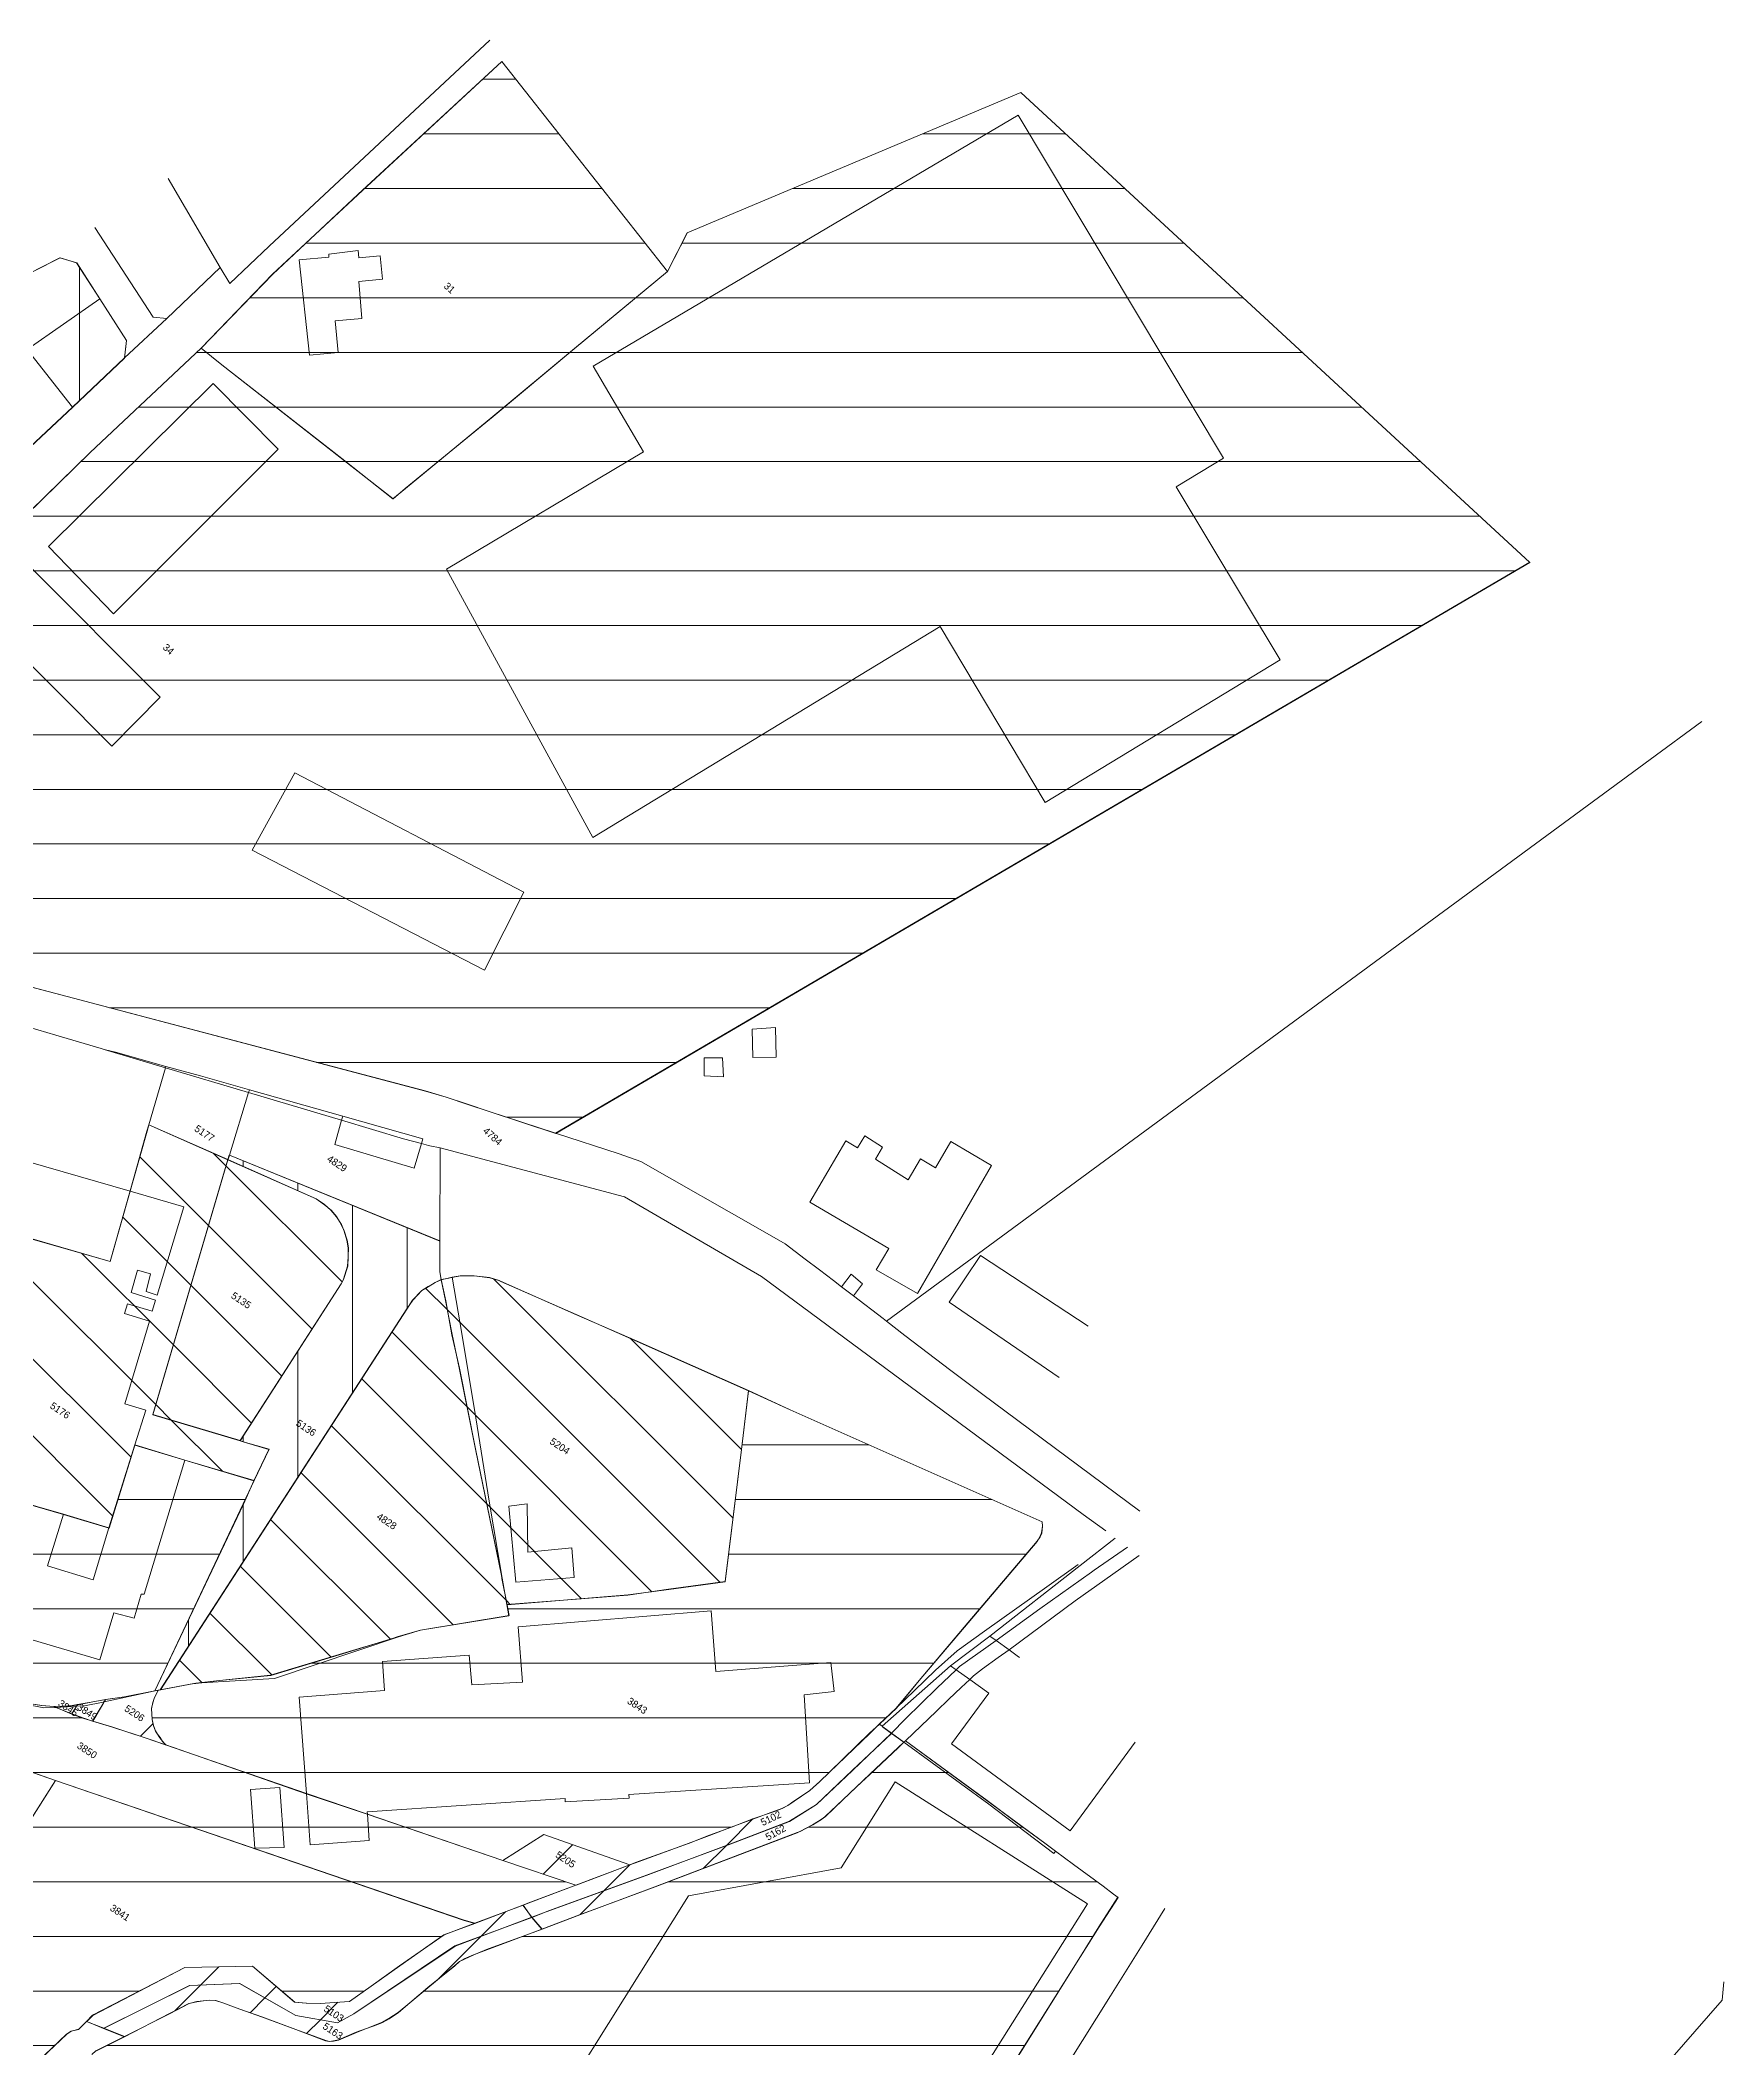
# Model space of a CAD drawing. Header units: metres. Extents: x -334141 to -333355, y -28147 to -27441.
# Drawn here: x -333648.5 to -333355, y -27813.4 to -27463.3 of the extents above; entities that cross this region are included whole.
import ezdxf

# ---------------------------------------------------------------- set-up
doc = ezdxf.new("R2010")
doc.units = ezdxf.units.M
for name, color, linetype, lineweight, true_color in [('EB-04-GRAIN-285-886', 7, 'CONTINUOUS', 18, 0xded5c8), ('EB-04-GRAIN-886-2329', 7, 'CONTINUOUS', 18, 0xc8bcac), ('EB-04-GRAIN-OVER-2329', 7, 'CONTINUOUS', 18, 0x9a856d), ('EB-04-GRAIN-UNDER-285', 7, 'CONTINUOUS', 18, 0xeee9e1), ('EB-BASE-DIVIDING', 7, 'CONTINUOUS', 18, 0xc8bcac), ('EB-BASE-ENCROACHED', 7, 'CONTINUOUS', 18, 0x725d47), ('EB-BASE-PARCEL-NUMBERS', 7, 'CONTINUOUS', 9, 0x8a8d90), ('EB-BASE-PARCELS', 7, 'CONTINUOUS', 18, 0x8a8d90), ('EB-BASE-SECTIONS', 7, 'CONTINUOUS', 9, 0xded8cf), ('EB-BASE-SHEETS', 7, 'CONTINUOUS', 9, 0xded8cf), ('EB-BASE-STRUCTURES', 7, 'CONTINUOUS', 18, 0x4e504d)]:
    doc.layers.add(name, color=color, linetype=linetype, lineweight=lineweight, true_color=true_color)
doc.styles.add('OD-INTER', font='Inter.ttf')

msp = doc.modelspace()

# ---------------------------------------------------------------- hatches: boundary and pattern name
at = {"layer": 'EB-04-GRAIN-285-886', "transparency": 33554630}
h = msp.add_hatch(dxfattribs=at)
h.set_pattern_fill('ANSI31', color=256, scale=3, angle=45)
h.paths.add_polyline_path([(-333664.86, -27523.84), (-333672.61, -27515.24), (-333645.08, -27501.23), (-333642.15, -27502.11), (-333638.11, -27508.36), (-333633.46, -27515.62), (-333633.85, -27518.72), (-333642.85, -27527.28), (-333653, -27536.8), (-333664.86, -27523.84)])
h = msp.add_hatch(dxfattribs=at)
h.set_pattern_fill('ANSI31', color=256, scale=3, angle=45)
h.paths.add_polyline_path([(-333578.83, -27678.07), (-333578.6, -27679.41), (-333579.64, -27679.93), (-333580.87, -27680.66), (-333582, -27681.29), (-333583.54, -27683.01), (-333584.62, -27684.53), (-333627.6, -27750.95), (-333627.97, -27751.05), (-333628.53, -27751.14), (-333613.12, -27718.49), (-333611.22, -27714.45), (-333608.62, -27708.99), (-333613.12, -27707.72), (-333613.66, -27707.48), (-333596.03, -27680.13), (-333595.64, -27679.37), (-333594.91, -27677.06), (-333594.85, -27675.4), (-333594.79, -27673.85), (-333595.02, -27672.51), (-333595.52, -27670.93), (-333596.04, -27669.81), (-333596.82, -27668.45), (-333597.8, -27667.3), (-333598.97, -27666.37), (-333600.42, -27665.32), (-333615.82, -27658.45), (-333615.62, -27657.9), (-333615.52, -27657.68), (-333578.83, -27672.63), (-333578.83, -27678.07)])
at = {"layer": 'EB-04-GRAIN-886-2329', "transparency": 33554630}
h = msp.add_hatch(dxfattribs=at)
h.set_pattern_fill('ANSI31', color=256, scale=3, angle=90)
h.paths.add_polyline_path([(-333611.22, -27714.45), (-333623.32, -27710.92), (-333632.02, -27708.28), (-333636.51, -27722.77), (-333644.48, -27720.38), (-333662.72, -27715.08), (-333654.03, -27686.52), (-333651.39, -27677.29), (-333649.92, -27672.34), (-333636.35, -27676.26), (-333632.86, -27663.95), (-333632.33, -27662.09), (-333629.9, -27653.51), (-333629.59, -27652.41), (-333615.82, -27658.45), (-333628.87, -27702.95), (-333613.66, -27707.48), (-333613.12, -27707.72), (-333608.62, -27708.99), (-333611.22, -27714.45)])
h = msp.add_hatch(dxfattribs=at)
h.set_pattern_fill('ANSI31', color=256, scale=3, angle=90)
h.paths.add_polyline_path([(-333628.87, -27702.95), (-333615.82, -27658.45), (-333600.42, -27665.32), (-333598.97, -27666.37), (-333597.8, -27667.3), (-333596.82, -27668.45), (-333596.04, -27669.81), (-333595.52, -27670.93), (-333595.02, -27672.51), (-333594.79, -27673.85), (-333594.85, -27675.4), (-333594.91, -27677.06), (-333595.64, -27679.37), (-333596.03, -27680.13), (-333613.66, -27707.48), (-333628.87, -27702.95)])
h = msp.add_hatch(dxfattribs=at)
h.set_pattern_fill('ANSI31', color=256, scale=3, angle=90)
h.paths.add_polyline_path([(-333582.24, -27740.56), (-333586.08, -27741.65), (-333587.29, -27742.05), (-333595.81, -27744.63), (-333608.35, -27748.41), (-333617.27, -27749.32), (-333621.36, -27749.84), (-333621.73, -27749.83), (-333627.6, -27750.95), (-333584.62, -27684.53), (-333583.54, -27683.01), (-333582, -27681.29), (-333580.87, -27680.66), (-333579.64, -27679.93), (-333578.6, -27679.41), (-333577.81, -27683.1), (-333576.72, -27689.03), (-333575.44, -27694.84), (-333572.61, -27708.93), (-333568.11, -27730.96), (-333568.04, -27731.52), (-333567.09, -27736.1), (-333566.78, -27738), (-333582.24, -27740.56)])
h = msp.add_hatch(dxfattribs=at)
h.set_pattern_fill('ANSI31', color=256, scale=3, angle=90)
h.paths.add_polyline_path([(-333544.45, -27690.16), (-333525.03, -27698.73), (-333526.23, -27709.01), (-333529.08, -27732.11), (-333538.94, -27733.43), (-333546.01, -27734.4), (-333556.6, -27735.25), (-333567.09, -27736.1), (-333568.04, -27731.52), (-333568.11, -27730.96), (-333572.61, -27708.93), (-333575.44, -27694.84), (-333576.72, -27689.03), (-333577.81, -27683.1), (-333578.6, -27679.41), (-333577.58, -27679.23), (-333576.74, -27679.03), (-333575.25, -27678.75), (-333572.84, -27678.73), (-333570.17, -27679.04), (-333568.52, -27679.55), (-333568.24, -27679.67), (-333555.03, -27685.57), (-333544.45, -27690.16)])
at = {"layer": 'EB-04-GRAIN-OVER-2329', "transparency": 33554630}
h = msp.add_hatch(dxfattribs=at)
h.set_pattern_fill('ANSI31', color=256, scale=3, angle=135)
h.paths.add_polyline_path([(-333539.17, -27503.63), (-333555.38, -27517.05), (-333569.59, -27528.87), (-333584.84, -27541.43), (-333587.04, -27543.24), (-333595.41, -27536.62), (-333616.86, -27519.87), (-333620.46, -27516.97), (-333607.97, -27504.09), (-333593.13, -27490.18), (-333568.05, -27466.98), (-333539.17, -27503.63)])
h = msp.add_hatch(dxfattribs=at)
h.set_pattern_fill('ANSI31', color=256, scale=3, angle=135)
h.paths.add_polyline_path([(-333388.76, -27554.34), (-333558.63, -27653.92), (-333570.25, -27650.07), (-333574.01, -27648.82), (-333577.76, -27647.58), (-333581.33, -27646.57), (-333664.34, -27624.66), (-333673.48, -27621.23), (-333674.48, -27620.86), (-333677.13, -27619.88), (-333687.37, -27616.18), (-333698.55, -27610.13), (-333710.18, -27604.06), (-333690.81, -27584.98), (-333690.71, -27584.98), (-333677.77, -27572.23), (-333676.43, -27570.95), (-333639.8, -27535.16), (-333620.46, -27516.97), (-333616.86, -27519.87), (-333595.41, -27536.62), (-333587.04, -27543.24), (-333584.84, -27541.43), (-333569.59, -27528.87), (-333555.38, -27517.05), (-333539.17, -27503.63), (-333535.69, -27496.87), (-333477.52, -27472.39), (-333388.76, -27554.34)])
h = msp.add_hatch(dxfattribs=at)
h.set_pattern_fill('ANSI31', color=256, scale=3, angle=135)
h.paths.add_polyline_path([(-333733.06, -27730.24), (-333737.73, -27728.97), (-333737.41, -27727.76), (-333735.47, -27722.5), (-333732.49, -27714.28), (-333730.45, -27708.8), (-333727.59, -27701.13), (-333726.04, -27696.63), (-333720.73, -27698.26), (-333717.43, -27699.27), (-333711.56, -27700.92), (-333706.25, -27702.44), (-333701.76, -27703.82), (-333688.84, -27707.6), (-333683.71, -27709.12), (-333679.68, -27710.26), (-333667.12, -27713.92), (-333662.72, -27715.08), (-333644.48, -27720.38), (-333636.51, -27722.77), (-333632.02, -27708.28), (-333623.32, -27710.92), (-333611.22, -27714.45), (-333613.12, -27718.49), (-333628.53, -27751.14), (-333633.85, -27752.17), (-333637.1, -27752.61), (-333639.62, -27753.08), (-333641.95, -27753.55), (-333642.97, -27753.74), (-333643.71, -27753.71), (-333644.64, -27753.79), (-333646.13, -27753.85), (-333648.25, -27753.66), (-333658.47, -27752.08), (-333693.37, -27741.41), (-333708.03, -27737.34), (-333715.55, -27735.19), (-333723.07, -27733.04), (-333733.06, -27730.24)])
h = msp.add_hatch(dxfattribs=at)
h.set_pattern_fill('ANSI31', color=256, scale=3, angle=135)
h.paths.add_polyline_path([(-333517.75, -27702.1), (-333473.81, -27721.63), (-333473.75, -27722.41), (-333473.88, -27723.62), (-333474.18, -27724.28), (-333474.67, -27725.04), (-333486.75, -27739.27), (-333495.25, -27749.29), (-333499.22, -27754.15), (-333502.18, -27756.93), (-333503.91, -27758.53), (-333510.9, -27765.28), (-333512.63, -27767), (-333514.35, -27768.49), (-333517.1, -27770.39), (-333518.15, -27771.13), (-333519.18, -27771.65), (-333520.5, -27772.16), (-333524.25, -27773.47), (-333528, -27774.89), (-333531.84, -27776.31), (-333535.5, -27777.73), (-333544.7, -27781.07), (-333545.73, -27781.48), (-333560.72, -27776.18), (-333567.83, -27780.7), (-333591.52, -27772.65), (-333602.13, -27769.06), (-333626.64, -27760.53), (-333627.18, -27759.96), (-333627.62, -27759.28), (-333628.06, -27758.7), (-333628.41, -27758.14), (-333628.75, -27757.24), (-333628.91, -27756.68), (-333628.99, -27756.12), (-333629.04, -27755.12), (-333629.11, -27754.23), (-333628.89, -27753.24), (-333628.67, -27752.47), (-333628.28, -27751.7), (-333627.97, -27751.05), (-333627.6, -27750.95), (-333621.73, -27749.83), (-333621.36, -27749.84), (-333617.27, -27749.32), (-333608.35, -27748.41), (-333595.81, -27744.63), (-333587.29, -27742.05), (-333586.08, -27741.65), (-333582.24, -27740.56), (-333566.78, -27738), (-333567.09, -27736.1), (-333556.6, -27735.25), (-333546.01, -27734.4), (-333538.94, -27733.43), (-333529.08, -27732.11), (-333526.23, -27709.01), (-333525.03, -27698.73), (-333517.75, -27702.1)])
h = msp.add_hatch(dxfattribs=at)
h.set_pattern_fill('ANSI31', color=256, scale=3, angle=135)
h.paths.add_polyline_path([(-333567.83, -27780.7), (-333555.11, -27785.03), (-333562.99, -27787.98), (-333564.31, -27788.48), (-333572.75, -27791.63), (-333574.58, -27791.12), (-333645.84, -27766.74), (-333649.87, -27765.37), (-333654.16, -27763.89), (-333683.8, -27753.74), (-333707.49, -27745.58), (-333720.48, -27741.12), (-333721.22, -27740.99), (-333722.69, -27740.71), (-333724.54, -27740.76), (-333725.56, -27740.83), (-333727.34, -27741.32), (-333728, -27741.63), (-333729.22, -27742.26), (-333730.07, -27742.78), (-333731.13, -27743.74), (-333731.71, -27744.39), (-333732.58, -27745.58), (-333733.37, -27747), (-333734.39, -27749.62), (-333740.69, -27765.39), (-333744.65, -27775.46), (-333744.89, -27777.01), (-333745.03, -27778.44), (-333744.98, -27779.56), (-333744.58, -27781.35), (-333743.99, -27782.81), (-333743.11, -27784.17), (-333742.4, -27784.98), (-333741.59, -27785.78), (-333740.42, -27786.6), (-333739.24, -27787.31), (-333754.88, -27781.87), (-333744.49, -27749.93), (-333741.17, -27737.17), (-333740.32, -27734.1), (-333738.92, -27728.59), (-333737.73, -27728.97), (-333733.06, -27730.24), (-333723.07, -27733.04), (-333715.55, -27735.19), (-333708.03, -27737.34), (-333693.37, -27741.41), (-333658.47, -27752.08), (-333648.25, -27753.66), (-333646.13, -27753.85), (-333645.85, -27753.97), (-333643.03, -27755.18), (-333640.92, -27755.92), (-333639.37, -27756.42), (-333635.88, -27757.43), (-333630.21, -27759.29), (-333626.64, -27760.53), (-333602.13, -27769.06), (-333591.52, -27772.65), (-333567.83, -27780.7)])
h = msp.add_hatch(dxfattribs=at)
h.set_pattern_fill('ANSI31', color=256, scale=3, angle=135)
h.paths.add_polyline_path([(-333461.38, -27786.56), (-333460.57, -27787.15), (-333463.9, -27792.25), (-333467.14, -27797.46), (-333480.09, -27818.1), (-333483.22, -27823.09), (-333489.7, -27833.52), (-333489.9, -27833.96), (-333493.14, -27839.06), (-333501.19, -27851.99), (-333510.02, -27866.33), (-333510.22, -27866.77), (-333514.54, -27873.61), (-333518.66, -27880.35), (-333544.73, -27865.99), (-333549.55, -27863.49), (-333552.27, -27862.06), (-333565.72, -27854.82), (-333575.62, -27849.36), (-333602.6, -27834.65), (-333627.67, -27821.11), (-333639.56, -27814.47), (-333638.8, -27813.94), (-333633.81, -27811.45), (-333625.98, -27807.4), (-333622.59, -27805.63), (-333621.19, -27805.35), (-333620.07, -27805.17), (-333618.96, -27805.09), (-333617.94, -27805.13), (-333616.66, -27805.51), (-333613.73, -27806.61), (-333609.89, -27807.97), (-333603.95, -27810.18), (-333598.75, -27812.14), (-333598.1, -27812.27), (-333597.36, -27812.18), (-333596.52, -27811.99), (-333593.42, -27810.66), (-333589.85, -27809.34), (-333588.82, -27808.93), (-333587.69, -27808.31), (-333586.08, -27807.25), (-333584.07, -27805.55), (-333580.92, -27802.88), (-333576.25, -27799.05), (-333575.39, -27798.31), (-333574.54, -27797.89), (-333572.94, -27797.17), (-333570.69, -27796.25), (-333563.19, -27793.52), (-333561.03, -27792.71), (-333554.46, -27790.16), (-333550.05, -27788.54), (-333541.33, -27785.3), (-333516.55, -27775.85), (-333515.99, -27775.65), (-333513.82, -27774.5), (-333512.31, -27773.56), (-333511.64, -27773.02), (-333508.57, -27770.14), (-333506.18, -27767.89), (-333503.79, -27765.64), (-333498.9, -27761.04), (-333497.94, -27760.08), (-333497.66, -27759.86), (-333483.4, -27770.25), (-333478.44, -27773.97), (-333473.38, -27777.7), (-333471.49, -27779.1), (-333468.33, -27781.43), (-333463.19, -27785.17), (-333461.38, -27786.56)])
h = msp.add_hatch(dxfattribs=at)
h.set_pattern_fill('ANSI31', color=256, scale=3, angle=135)
h.paths.add_polyline_path([(-333574.58, -27791.12), (-333572.75, -27791.63), (-333578.1, -27793.66), (-333585.88, -27799.05), (-333590.82, -27802.65), (-333594.62, -27805.29), (-333599.72, -27805.66), (-333602.13, -27805.58), (-333604.16, -27805.4), (-333611.53, -27799.14), (-333623.29, -27799.39), (-333639.42, -27807.7), (-333640.47, -27808.78), (-333641.82, -27810.17), (-333643.12, -27810.46), (-333643.88, -27810.99), (-333650.3, -27817.09), (-333650.97, -27817.73), (-333655.64, -27816.23), (-333662.87, -27813.76), (-333669.64, -27811.41), (-333673.39, -27810.17), (-333645.84, -27766.74), (-333574.58, -27791.12)])
at = {"layer": 'EB-04-GRAIN-UNDER-285', "transparency": 33554630}
h = msp.add_hatch(dxfattribs=at)
h.set_pattern_fill('ANSI31', color=256, scale=3)
h.paths.add_polyline_path([(-333635.88, -27757.43), (-333639.37, -27756.42), (-333637.4, -27753.16), (-333637.4, -27753.05), (-333637.1, -27752.61), (-333633.85, -27752.17), (-333628.53, -27751.14), (-333627.97, -27751.05), (-333628.28, -27751.7), (-333628.67, -27752.47), (-333628.89, -27753.24), (-333629.11, -27754.23), (-333629.04, -27755.12), (-333628.99, -27756.12), (-333628.91, -27756.68), (-333628.75, -27757.24), (-333628.41, -27758.14), (-333628.06, -27758.7), (-333627.62, -27759.28), (-333627.18, -27759.96), (-333626.64, -27760.53), (-333630.21, -27759.29), (-333635.88, -27757.43)])
h = msp.add_hatch(dxfattribs=at)
h.set_pattern_fill('ANSI31', color=256, scale=3)
h.paths.add_polyline_path([(-333555.11, -27785.03), (-333555.11, -27785.03), (-333545.73, -27781.48), (-333544.7, -27781.07), (-333535.5, -27777.73), (-333531.84, -27776.31), (-333528, -27774.89), (-333524.25, -27773.47), (-333520.5, -27772.16), (-333519.18, -27771.65), (-333518.15, -27771.13), (-333517.1, -27770.39), (-333514.35, -27768.49), (-333512.63, -27767), (-333510.9, -27765.28), (-333503.91, -27758.53), (-333502.18, -27756.93), (-333501.73, -27757.28), (-333501.64, -27757.39), (-333500.11, -27758.56), (-333506.91, -27764.98), (-333513.14, -27770.97), (-333517.87, -27773.91), (-333528.48, -27777.98), (-333542.83, -27783.25), (-333559.71, -27789.42), (-333562.81, -27790.65), (-333564.31, -27788.48), (-333562.99, -27787.98), (-333555.11, -27785.03)])
h = msp.add_hatch(dxfattribs=at)
h.set_pattern_fill('ANSI31', color=256, scale=3)
h.paths.add_polyline_path([(-333554.46, -27790.16), (-333561.03, -27792.71), (-333562.81, -27790.65), (-333559.71, -27789.42), (-333542.83, -27783.25), (-333528.48, -27777.98), (-333517.87, -27773.91), (-333513.14, -27770.97), (-333506.91, -27764.98), (-333500.11, -27758.56), (-333497.94, -27760.08), (-333498.9, -27761.04), (-333503.79, -27765.64), (-333506.18, -27767.89), (-333508.57, -27770.14), (-333511.64, -27773.02), (-333512.31, -27773.56), (-333513.82, -27774.5), (-333515.99, -27775.65), (-333516.55, -27775.85), (-333541.33, -27785.3), (-333550.05, -27788.54), (-333554.46, -27790.16)])
h = msp.add_hatch(dxfattribs=at)
h.set_pattern_fill('ANSI31', color=256, scale=3)
h.paths.add_polyline_path([(-333677.5, -27808.69), (-333649.87, -27765.37), (-333645.84, -27766.74), (-333673.39, -27810.17), (-333677.5, -27808.69)])
h = msp.add_hatch(dxfattribs=at)
h.set_pattern_fill('ANSI31', color=256, scale=3)
h.paths.add_polyline_path([(-333555.11, -27785.03), (-333555.11, -27785.03), (-333567.83, -27780.7), (-333560.72, -27776.18), (-333545.73, -27781.48), (-333555.11, -27785.03)])
h = msp.add_hatch(dxfattribs=at)
h.set_pattern_fill('ANSI31', color=256, scale=3)
h.paths.add_polyline_path([(-333572.75, -27791.63), (-333564.31, -27788.48), (-333562.81, -27790.65), (-333576.22, -27795.61), (-333593.86, -27807.42), (-333596.69, -27808.99), (-333603.96, -27807.73), (-333613.76, -27802.17), (-333622.48, -27802.53), (-333637.46, -27809.99), (-333639.83, -27809.02), (-333640.47, -27808.78), (-333639.42, -27807.7), (-333623.29, -27799.39), (-333611.53, -27799.14), (-333604.16, -27805.4), (-333602.13, -27805.58), (-333599.72, -27805.66), (-333594.62, -27805.29), (-333590.82, -27802.65), (-333585.88, -27799.05), (-333578.1, -27793.66), (-333572.75, -27791.63)])
h = msp.add_hatch(dxfattribs=at)
h.set_pattern_fill('ANSI31', color=256, scale=3)
h.paths.add_polyline_path([(-333625.98, -27807.4), (-333633.81, -27811.45), (-333637.46, -27809.99), (-333622.48, -27802.53), (-333613.76, -27802.17), (-333603.96, -27807.73), (-333596.69, -27808.99), (-333593.86, -27807.42), (-333576.22, -27795.61), (-333562.81, -27790.65), (-333561.03, -27792.71), (-333563.19, -27793.52), (-333570.69, -27796.25), (-333572.94, -27797.17), (-333574.54, -27797.89), (-333575.39, -27798.31), (-333576.25, -27799.05), (-333580.92, -27802.88), (-333584.07, -27805.55), (-333586.08, -27807.25), (-333587.69, -27808.31), (-333588.82, -27808.93), (-333589.85, -27809.34), (-333593.42, -27810.66), (-333596.52, -27811.99), (-333597.36, -27812.18), (-333598.1, -27812.27), (-333598.75, -27812.14), (-333603.95, -27810.18), (-333609.89, -27807.97), (-333613.73, -27806.61), (-333616.66, -27805.51), (-333617.94, -27805.13), (-333618.96, -27805.09), (-333620.07, -27805.17), (-333621.19, -27805.35), (-333622.59, -27805.63), (-333625.98, -27807.4)])

# ---------------------------------------------------------------- linework, layer by layer
at = {"layer": 'EB-04-GRAIN-285-886'}
for points in [[(-333664.86, -27523.84), (-333672.61, -27515.24), (-333645.08, -27501.23), (-333642.15, -27502.11), (-333638.11, -27508.36), (-333633.46, -27515.62), (-333633.85, -27518.72), (-333642.85, -27527.28), (-333653, -27536.8), (-333664.86, -27523.84)], [(-333578.83, -27678.07), (-333578.6, -27679.41), (-333579.64, -27679.93), (-333580.87, -27680.66), (-333582, -27681.29), (-333583.54, -27683.01), (-333584.62, -27684.53), (-333627.6, -27750.95), (-333627.97, -27751.05), (-333628.53, -27751.14), (-333613.12, -27718.49), (-333611.22, -27714.45), (-333608.62, -27708.99), (-333613.12, -27707.72), (-333613.66, -27707.48), (-333596.03, -27680.13), (-333595.64, -27679.37), (-333594.91, -27677.06), (-333594.85, -27675.4), (-333594.79, -27673.85), (-333595.02, -27672.51), (-333595.52, -27670.93), (-333596.04, -27669.81), (-333596.82, -27668.45), (-333597.8, -27667.3), (-333598.97, -27666.37), (-333600.42, -27665.32), (-333615.82, -27658.45), (-333615.62, -27657.9), (-333615.52, -27657.68), (-333578.83, -27672.63), (-333578.83, -27678.07)]]:
    msp.add_lwpolyline(points, close=True, dxfattribs=at)
at = {"layer": 'EB-04-GRAIN-886-2329'}
for points in [[(-333611.22, -27714.45), (-333623.32, -27710.92), (-333632.02, -27708.28), (-333636.51, -27722.77), (-333644.48, -27720.38), (-333662.72, -27715.08), (-333654.03, -27686.52), (-333651.39, -27677.29), (-333649.92, -27672.34), (-333636.35, -27676.26), (-333632.86, -27663.95), (-333632.33, -27662.09), (-333629.9, -27653.51), (-333629.59, -27652.41), (-333615.82, -27658.45), (-333628.87, -27702.95), (-333613.66, -27707.48), (-333613.12, -27707.72), (-333608.62, -27708.99), (-333611.22, -27714.45)], [(-333628.87, -27702.95), (-333615.82, -27658.45), (-333600.42, -27665.32), (-333598.97, -27666.37), (-333597.8, -27667.3), (-333596.82, -27668.45), (-333596.04, -27669.81), (-333595.52, -27670.93), (-333595.02, -27672.51), (-333594.79, -27673.85), (-333594.85, -27675.4), (-333594.91, -27677.06), (-333595.64, -27679.37), (-333596.03, -27680.13), (-333613.66, -27707.48), (-333628.87, -27702.95)], [(-333582.24, -27740.56), (-333586.08, -27741.65), (-333587.29, -27742.05), (-333595.81, -27744.63), (-333608.35, -27748.41), (-333617.27, -27749.32), (-333621.36, -27749.84), (-333621.73, -27749.83), (-333627.6, -27750.95), (-333584.62, -27684.53), (-333583.54, -27683.01), (-333582, -27681.29), (-333580.87, -27680.66), (-333579.64, -27679.93), (-333578.6, -27679.41), (-333577.81, -27683.1), (-333576.72, -27689.03), (-333575.44, -27694.84), (-333572.61, -27708.93), (-333568.11, -27730.96), (-333568.04, -27731.52), (-333567.09, -27736.1), (-333566.78, -27738), (-333582.24, -27740.56)], [(-333544.45, -27690.16), (-333525.03, -27698.73), (-333526.23, -27709.01), (-333529.08, -27732.11), (-333538.94, -27733.43), (-333546.01, -27734.4), (-333556.6, -27735.25), (-333567.09, -27736.1), (-333568.04, -27731.52), (-333568.11, -27730.96), (-333572.61, -27708.93), (-333575.44, -27694.84), (-333576.72, -27689.03), (-333577.81, -27683.1), (-333578.6, -27679.41), (-333577.58, -27679.23), (-333576.74, -27679.03), (-333575.25, -27678.75), (-333572.84, -27678.73), (-333570.17, -27679.04), (-333568.52, -27679.55), (-333568.24, -27679.67), (-333555.03, -27685.57), (-333544.45, -27690.16)]]:
    msp.add_lwpolyline(points, close=True, dxfattribs=at)
at = {"layer": 'EB-04-GRAIN-OVER-2329'}
for points in [[(-333539.17, -27503.63), (-333555.38, -27517.05), (-333569.59, -27528.87), (-333584.84, -27541.43), (-333587.04, -27543.24), (-333595.41, -27536.62), (-333616.86, -27519.87), (-333620.46, -27516.97), (-333607.97, -27504.09), (-333593.13, -27490.18), (-333568.05, -27466.98), (-333539.17, -27503.63)], [(-333517.75, -27702.1), (-333473.81, -27721.63), (-333473.75, -27722.41), (-333473.88, -27723.62), (-333474.18, -27724.28), (-333474.67, -27725.04), (-333486.75, -27739.27), (-333495.25, -27749.29), (-333499.22, -27754.15), (-333502.18, -27756.93), (-333503.91, -27758.53), (-333510.9, -27765.28), (-333512.63, -27767), (-333514.35, -27768.49), (-333517.1, -27770.39), (-333518.15, -27771.13), (-333519.18, -27771.65), (-333520.5, -27772.16), (-333524.25, -27773.47), (-333528, -27774.89), (-333531.84, -27776.31), (-333535.5, -27777.73), (-333544.7, -27781.07), (-333545.73, -27781.48), (-333560.72, -27776.18), (-333567.83, -27780.7), (-333591.52, -27772.65), (-333602.13, -27769.06), (-333626.64, -27760.53), (-333627.18, -27759.96), (-333627.62, -27759.28), (-333628.06, -27758.7), (-333628.41, -27758.14), (-333628.75, -27757.24), (-333628.91, -27756.68), (-333628.99, -27756.12), (-333629.04, -27755.12), (-333629.11, -27754.23), (-333628.89, -27753.24), (-333628.67, -27752.47), (-333628.28, -27751.7), (-333627.97, -27751.05), (-333627.6, -27750.95), (-333621.73, -27749.83), (-333621.36, -27749.84), (-333617.27, -27749.32), (-333608.35, -27748.41), (-333595.81, -27744.63), (-333587.29, -27742.05), (-333586.08, -27741.65), (-333582.24, -27740.56), (-333566.78, -27738), (-333567.09, -27736.1), (-333556.6, -27735.25), (-333546.01, -27734.4), (-333538.94, -27733.43), (-333529.08, -27732.11), (-333526.23, -27709.01), (-333525.03, -27698.73), (-333517.75, -27702.1)], [(-333574.58, -27791.12), (-333572.75, -27791.63), (-333578.1, -27793.66), (-333585.88, -27799.05), (-333590.82, -27802.65), (-333594.62, -27805.29), (-333599.72, -27805.66), (-333602.13, -27805.58), (-333604.16, -27805.4), (-333611.53, -27799.14), (-333623.29, -27799.39), (-333639.42, -27807.7), (-333640.47, -27808.78), (-333641.82, -27810.17), (-333643.12, -27810.46), (-333643.88, -27810.99), (-333650.3, -27817.09), (-333650.97, -27817.73), (-333655.64, -27816.23), (-333662.87, -27813.76), (-333669.64, -27811.41), (-333673.39, -27810.17), (-333645.84, -27766.74), (-333574.58, -27791.12)]]:
    msp.add_lwpolyline(points, close=True, dxfattribs=at)
for points in [[(-333676.43, -27570.95), (-333639.8, -27535.16), (-333620.46, -27516.97), (-333616.86, -27519.87), (-333595.41, -27536.62), (-333587.04, -27543.24), (-333584.84, -27541.43), (-333569.59, -27528.87), (-333555.38, -27517.05), (-333539.17, -27503.63), (-333535.69, -27496.87), (-333477.52, -27472.39), (-333388.76, -27554.34), (-333388.76, -27554.34), (-333558.63, -27653.92), (-333570.25, -27650.07), (-333574.01, -27648.82), (-333577.76, -27647.58), (-333581.33, -27646.57), (-333664.34, -27624.66)], [(-333662.72, -27715.08), (-333644.48, -27720.38), (-333636.51, -27722.77), (-333632.02, -27708.28), (-333623.32, -27710.92), (-333611.22, -27714.45), (-333613.12, -27718.49), (-333628.53, -27751.14), (-333633.85, -27752.17), (-333637.1, -27752.61), (-333639.62, -27753.08), (-333641.95, -27753.55), (-333642.97, -27753.74), (-333643.71, -27753.71), (-333644.64, -27753.79), (-333646.13, -27753.85), (-333648.25, -27753.66), (-333658.47, -27752.08)], [(-333658.47, -27752.08), (-333648.25, -27753.66), (-333646.13, -27753.85), (-333645.85, -27753.97), (-333643.03, -27755.18), (-333640.92, -27755.92), (-333639.37, -27756.42), (-333635.88, -27757.43), (-333630.21, -27759.29), (-333626.64, -27760.53), (-333602.13, -27769.06), (-333591.52, -27772.65), (-333567.83, -27780.7), (-333567.83, -27780.7), (-333555.11, -27785.03), (-333562.99, -27787.98), (-333564.31, -27788.48), (-333572.75, -27791.63), (-333574.58, -27791.12), (-333645.84, -27766.74), (-333649.87, -27765.37)], [(-333638.8, -27813.94), (-333633.81, -27811.45), (-333625.98, -27807.4), (-333622.59, -27805.63), (-333621.19, -27805.35), (-333620.07, -27805.17), (-333618.96, -27805.09), (-333617.94, -27805.13), (-333616.66, -27805.51), (-333613.73, -27806.61), (-333609.89, -27807.97), (-333603.95, -27810.18), (-333598.75, -27812.14), (-333598.1, -27812.27), (-333597.36, -27812.18), (-333596.52, -27811.99), (-333593.42, -27810.66), (-333589.85, -27809.34), (-333588.82, -27808.93), (-333587.69, -27808.31), (-333586.08, -27807.25), (-333584.07, -27805.55), (-333580.92, -27802.88), (-333576.25, -27799.05), (-333575.39, -27798.31), (-333574.54, -27797.89), (-333572.94, -27797.17), (-333570.69, -27796.25), (-333563.19, -27793.52), (-333561.03, -27792.71), (-333554.46, -27790.16), (-333550.05, -27788.54), (-333541.33, -27785.3), (-333516.55, -27775.85), (-333515.99, -27775.65), (-333513.82, -27774.5), (-333512.31, -27773.56), (-333511.64, -27773.02), (-333508.57, -27770.14), (-333506.18, -27767.89), (-333503.79, -27765.64), (-333498.9, -27761.04), (-333497.94, -27760.08), (-333497.66, -27759.86), (-333483.4, -27770.25), (-333478.44, -27773.97), (-333473.38, -27777.7), (-333471.49, -27779.1), (-333468.33, -27781.43), (-333463.19, -27785.17), (-333461.38, -27786.56), (-333461.38, -27786.56), (-333460.57, -27787.15), (-333463.9, -27792.25), (-333467.14, -27797.46), (-333480.09, -27818.1)]]:
    msp.add_lwpolyline(points, dxfattribs=at)
at = {"layer": 'EB-04-GRAIN-UNDER-285'}
for points in [[(-333635.88, -27757.43), (-333639.37, -27756.42), (-333637.4, -27753.16), (-333637.4, -27753.05), (-333637.1, -27752.61), (-333633.85, -27752.17), (-333628.53, -27751.14), (-333627.97, -27751.05), (-333628.28, -27751.7), (-333628.67, -27752.47), (-333628.89, -27753.24), (-333629.11, -27754.23), (-333629.04, -27755.12), (-333628.99, -27756.12), (-333628.91, -27756.68), (-333628.75, -27757.24), (-333628.41, -27758.14), (-333628.06, -27758.7), (-333627.62, -27759.28), (-333627.18, -27759.96), (-333626.64, -27760.53), (-333630.21, -27759.29), (-333635.88, -27757.43)], [(-333555.11, -27785.03), (-333555.11, -27785.03), (-333545.73, -27781.48), (-333544.7, -27781.07), (-333535.5, -27777.73), (-333531.84, -27776.31), (-333528, -27774.89), (-333524.25, -27773.47), (-333520.5, -27772.16), (-333519.18, -27771.65), (-333518.15, -27771.13), (-333517.1, -27770.39), (-333514.35, -27768.49), (-333512.63, -27767), (-333510.9, -27765.28), (-333503.91, -27758.53), (-333502.18, -27756.93), (-333501.73, -27757.28), (-333501.64, -27757.39), (-333500.11, -27758.56), (-333506.91, -27764.98), (-333513.14, -27770.97), (-333517.87, -27773.91), (-333528.48, -27777.98), (-333542.83, -27783.25), (-333559.71, -27789.42), (-333562.81, -27790.65), (-333564.31, -27788.48), (-333562.99, -27787.98), (-333555.11, -27785.03)], [(-333554.46, -27790.16), (-333561.03, -27792.71), (-333562.81, -27790.65), (-333559.71, -27789.42), (-333542.83, -27783.25), (-333528.48, -27777.98), (-333517.87, -27773.91), (-333513.14, -27770.97), (-333506.91, -27764.98), (-333500.11, -27758.56), (-333497.94, -27760.08), (-333498.9, -27761.04), (-333503.79, -27765.64), (-333506.18, -27767.89), (-333508.57, -27770.14), (-333511.64, -27773.02), (-333512.31, -27773.56), (-333513.82, -27774.5), (-333515.99, -27775.65), (-333516.55, -27775.85), (-333541.33, -27785.3), (-333550.05, -27788.54), (-333554.46, -27790.16)], [(-333677.5, -27808.69), (-333649.87, -27765.37), (-333645.84, -27766.74), (-333673.39, -27810.17), (-333677.5, -27808.69)], [(-333555.11, -27785.03), (-333555.11, -27785.03), (-333567.83, -27780.7), (-333560.72, -27776.18), (-333545.73, -27781.48), (-333555.11, -27785.03)], [(-333572.75, -27791.63), (-333564.31, -27788.48), (-333562.81, -27790.65), (-333576.22, -27795.61), (-333593.86, -27807.42), (-333596.69, -27808.99), (-333603.96, -27807.73), (-333613.76, -27802.17), (-333622.48, -27802.53), (-333637.46, -27809.99), (-333639.83, -27809.02), (-333640.47, -27808.78), (-333639.42, -27807.7), (-333623.29, -27799.39), (-333611.53, -27799.14), (-333604.16, -27805.4), (-333602.13, -27805.58), (-333599.72, -27805.66), (-333594.62, -27805.29), (-333590.82, -27802.65), (-333585.88, -27799.05), (-333578.1, -27793.66), (-333572.75, -27791.63)], [(-333625.98, -27807.4), (-333633.81, -27811.45), (-333637.46, -27809.99), (-333622.48, -27802.53), (-333613.76, -27802.17), (-333603.96, -27807.73), (-333596.69, -27808.99), (-333593.86, -27807.42), (-333576.22, -27795.61), (-333562.81, -27790.65), (-333561.03, -27792.71), (-333563.19, -27793.52), (-333570.69, -27796.25), (-333572.94, -27797.17), (-333574.54, -27797.89), (-333575.39, -27798.31), (-333576.25, -27799.05), (-333580.92, -27802.88), (-333584.07, -27805.55), (-333586.08, -27807.25), (-333587.69, -27808.31), (-333588.82, -27808.93), (-333589.85, -27809.34), (-333593.42, -27810.66), (-333596.52, -27811.99), (-333597.36, -27812.18), (-333598.1, -27812.27), (-333598.75, -27812.14), (-333603.95, -27810.18), (-333609.89, -27807.97), (-333613.73, -27806.61), (-333616.66, -27805.51), (-333617.94, -27805.13), (-333618.96, -27805.09), (-333620.07, -27805.17), (-333621.19, -27805.35), (-333622.59, -27805.63), (-333625.98, -27807.4)]]:
    msp.add_lwpolyline(points, close=True, dxfattribs=at)
at = {"layer": 'EB-BASE-DIVIDING'}
msp.add_lwpolyline([(-333633.83, -27518.69), (-333626.43, -27511.79)], dxfattribs=at)
at = {"layer": 'EB-BASE-ENCROACHED'}
for points in [[(-333626.61, -27642.24), (-333635.37, -27639.74), (-333637.36, -27639.29)], [(-333626.61, -27642.24), (-333626.67, -27642.45)], [(-333612.03, -27646.29), (-333620.58, -27643.9), (-333626.61, -27642.24)], [(-333612.03, -27646.29), (-333612.18, -27646.8)], [(-333612.03, -27646.29), (-333595.76, -27650.88)], [(-333576.69, -27679.01), (-333574.95, -27689.16), (-333572.57, -27703.5), (-333570.21, -27718.04), (-333567.99, -27731.5)], [(-333586.03, -27741.68), (-333607.65, -27748.97), (-333621.37, -27749.81)], [(-333489.82, -27746.74), (-333501.74, -27757.29)], [(-333645.82, -27754.01), (-333647.87, -27754.07), (-333649.36, -27753.79), (-333652.98, -27753.17), (-333658.51, -27752.09)], [(-333642.18, -27753.82), (-333640.77, -27753.74), (-333637.55, -27753.08), (-333637.36, -27753.04)], [(-333637.36, -27753.04), (-333627.93, -27751.01)], [(-333645.82, -27754.01), (-333642.18, -27753.82)], [(-333471.5, -27779.06), (-333471.8, -27779.46), (-333483.13, -27770.91), (-333497.92, -27760.07)]]:
    msp.add_lwpolyline(points, dxfattribs=at)
at = {"layer": 'EB-BASE-PARCELS'}
for points in [[(-333617.17, -27502.9), (-333615.44, -27505.73), (-333608.62, -27499.2), (-333570.1, -27463.26)], [(-333539.17, -27503.58), (-333568.04, -27467), (-333593.13, -27490.23), (-333608, -27504.09), (-333620.48, -27516.97)], [(-333626.21, -27487.4), (-333617.17, -27502.9)], [(-333638.98, -27495.96), (-333628.85, -27511.58), (-333626.43, -27511.79)], [(-333535.71, -27496.9), (-333539.17, -27503.58)], [(-333638.11, -27508.4), (-333642.19, -27502.12), (-333645.06, -27501.22), (-333672.64, -27515.19)], [(-333626.43, -27511.79), (-333617.17, -27502.9)], [(-333539.17, -27503.58), (-333555.42, -27517.08), (-333569.57, -27528.89), (-333584.86, -27541.47), (-333586.99, -27543.24), (-333595.45, -27536.64), (-333616.86, -27519.89), (-333620.48, -27516.97)], [(-333633.83, -27518.69), (-333633.5, -27515.67), (-333638.11, -27508.4)], [(-333676.45, -27570.98), (-333639.82, -27535.2), (-333620.48, -27516.97)], [(-333642.89, -27527.25), (-333633.83, -27518.69)], [(-333652.99, -27536.76), (-333642.89, -27527.25)], [(-333388.8, -27554.32), (-333558.66, -27653.88)], [(-333358.8, -27582.07), (-333500.96, -27686.65)], [(-333673.51, -27621.22), (-333664.37, -27624.65), (-333581.38, -27646.51), (-333577.75, -27647.61), (-333573.98, -27648.85), (-333570.21, -27650.1), (-333558.66, -27653.88)], [(-333629.56, -27652.41), (-333626.67, -27642.45)], [(-333615.5, -27657.7), (-333612.18, -27646.8)], [(-333595.97, -27651.63), (-333585.19, -27654.84), (-333582.05, -27655.68)], [(-333632.86, -27663.99), (-333632.33, -27662.14), (-333629.88, -27653.5), (-333629.56, -27652.41)], [(-333615.78, -27658.5), (-333629.56, -27652.41)], [(-333558.66, -27653.88), (-333547.59, -27657.5), (-333543.81, -27658.82), (-333522.58, -27670.89), (-333518.64, -27673.15), (-333515.12, -27675.84), (-333512.67, -27677.71), (-333510.21, -27679.59), (-333508.83, -27680.65)], [(-333615.78, -27658.5), (-333628.88, -27702.97), (-333613.65, -27707.54)], [(-333615.78, -27658.5), (-333615.57, -27657.93), (-333615.5, -27657.7)], [(-333615.78, -27658.5), (-333600.42, -27665.31), (-333598.95, -27666.33), (-333597.85, -27667.3), (-333596.85, -27668.47), (-333596.01, -27669.78), (-333595.55, -27670.99), (-333595.05, -27672.51), (-333594.82, -27673.86), (-333594.81, -27675.44), (-333594.93, -27677.06), (-333595.66, -27679.35), (-333596.03, -27680.17), (-333613.65, -27707.54)], [(-333578.82, -27672.68), (-333615.5, -27657.7)], [(-333578.82, -27672.68), (-333578.8, -27656.45)], [(-333636.34, -27676.27), (-333632.86, -27663.99)], [(-333649.9, -27672.31), (-333636.34, -27676.27)], [(-333578.58, -27679.46), (-333578.82, -27678.04), (-333578.82, -27672.68)], [(-333627.56, -27750.94), (-333584.59, -27684.55), (-333583.59, -27682.97), (-333581.99, -27681.33), (-333580.89, -27680.63), (-333579.68, -27679.89), (-333578.58, -27679.46)], [(-333576.69, -27679.01), (-333577.61, -27679.19), (-333578.58, -27679.46)], [(-333567.99, -27731.5), (-333568.08, -27731), (-333572.62, -27708.96), (-333575.46, -27694.82), (-333576.68, -27688.98), (-333577.83, -27683.06), (-333578.58, -27679.46)], [(-333525.02, -27698.78), (-333544.46, -27690.19), (-333555.06, -27685.52), (-333568.22, -27679.72), (-333568.55, -27679.57), (-333570.15, -27679.08), (-333572.85, -27678.73), (-333575.28, -27678.73), (-333576.69, -27679.01)], [(-333508.83, -27680.65), (-333508.58, -27680.84), (-333506.72, -27682.25)], [(-333506.72, -27682.25), (-333501.53, -27686.21), (-333500.96, -27686.65)], [(-333456.79, -27719.78), (-333484.37, -27699.29), (-333489.76, -27695.24), (-333497.77, -27689.16), (-333500.96, -27686.65)], [(-333567.13, -27736.09), (-333556.55, -27735.27), (-333546.06, -27734.41), (-333538.97, -27733.4), (-333529.07, -27732.07), (-333526.25, -27709.01), (-333525.02, -27698.78)], [(-333473.82, -27721.66), (-333517.73, -27702.09), (-333525.02, -27698.78)], [(-333613.65, -27707.54), (-333613.14, -27707.69), (-333608.63, -27709.01), (-333611.25, -27714.49)], [(-333636.54, -27722.72), (-333632.01, -27708.25)], [(-333632.01, -27708.25), (-333623.29, -27710.88)], [(-333623.29, -27710.88), (-333611.25, -27714.49)], [(-333628.53, -27751.14), (-333613.08, -27718.54), (-333611.25, -27714.49)], [(-333662.7, -27715.11), (-333644.47, -27720.34)], [(-333644.47, -27720.34), (-333636.54, -27722.72)], [(-333499.26, -27754.12), (-333495.26, -27749.33), (-333486.71, -27739.27), (-333474.68, -27725.07), (-333474.22, -27724.28), (-333473.93, -27723.58), (-333473.74, -27722.42), (-333473.82, -27721.66)], [(-333481.85, -27742.33), (-333474.2, -27736.82), (-333465.21, -27730.4), (-333464.77, -27730.1), (-333458.93, -27726.05)], [(-333479.58, -27743.95), (-333468.04, -27735.42), (-333462.88, -27731.74), (-333456.91, -27727.53)], [(-333567.13, -27736.09), (-333567.99, -27731.5)], [(-333499.26, -27754.12), (-333496.09, -27751.04), (-333492.44, -27747.54), (-333488.63, -27744.14), (-333483.88, -27740.69), (-333473.03, -27732.99), (-333467.55, -27729.07)], [(-333586.03, -27741.68), (-333582.22, -27740.55), (-333566.82, -27738.05), (-333567.13, -27736.09)], [(-333621.37, -27749.81), (-333617.23, -27749.32), (-333608.32, -27748.45), (-333595.84, -27744.66), (-333587.3, -27742.06), (-333586.03, -27741.68)], [(-333488.8, -27747.48), (-333488.21, -27746.89), (-333481.85, -27742.33)], [(-333486.44, -27749.16), (-333485.77, -27748.52), (-333484.21, -27747.29), (-333481.51, -27745.3), (-333479.58, -27743.95)], [(-333477.78, -27745.28), (-333478.17, -27745), (-333479.58, -27743.95)], [(-333627.56, -27750.94), (-333621.7, -27749.85), (-333621.37, -27749.81)], [(-333500.09, -27758.53), (-333497.62, -27755.98), (-333492.17, -27750.63), (-333488.8, -27747.48)], [(-333497.66, -27759.82), (-333492.22, -27754.64), (-333490.07, -27752.6), (-333487.92, -27750.56), (-333486.44, -27749.16)], [(-333658.51, -27752.09), (-333648.28, -27753.7), (-333646.16, -27753.84)], [(-333641.99, -27753.51), (-333642.95, -27753.69), (-333643.67, -27753.75), (-333644.65, -27753.8), (-333646.16, -27753.84)], [(-333642.18, -27753.82), (-333641.99, -27753.51)], [(-333637.15, -27752.66), (-333639.66, -27753.08), (-333641.99, -27753.51)], [(-333639.41, -27756.39), (-333637.43, -27753.17)], [(-333637.43, -27753.17), (-333637.36, -27753.04)], [(-333637.36, -27753.04), (-333637.15, -27752.66)], [(-333628.53, -27751.14), (-333633.81, -27752.16), (-333637.15, -27752.66)], [(-333626.67, -27760.53), (-333627.18, -27759.92), (-333627.64, -27759.33), (-333628.07, -27758.65), (-333628.4, -27758.12), (-333628.76, -27757.19), (-333628.9, -27756.64), (-333629, -27756.12), (-333629.08, -27755.14), (-333629.1, -27754.27), (-333628.9, -27753.18), (-333628.66, -27752.43), (-333628.25, -27751.66), (-333627.93, -27751.01)], [(-333627.93, -27751.01), (-333628.53, -27751.14)], [(-333627.93, -27751.01), (-333627.56, -27750.94)], [(-333646.16, -27753.84), (-333645.82, -27754.01)], [(-333645.82, -27754.01), (-333643.02, -27755.14)], [(-333643.02, -27755.14), (-333642.18, -27753.82)], [(-333643.02, -27755.14), (-333640.92, -27755.9), (-333639.41, -27756.39)], [(-333639.41, -27756.39), (-333635.89, -27757.43), (-333630.24, -27759.33), (-333626.67, -27760.53)], [(-333545.71, -27781.49), (-333544.7, -27781.12), (-333535.53, -27777.73), (-333531.81, -27776.33), (-333528.04, -27774.92), (-333524.25, -27773.49), (-333520.46, -27772.1), (-333519.2, -27771.66), (-333518.15, -27771.12), (-333517.07, -27770.38), (-333514.34, -27768.52), (-333512.61, -27766.94), (-333510.91, -27765.3), (-333503.87, -27758.54), (-333502.22, -27756.94)], [(-333502.22, -27756.94), (-333499.26, -27754.12)], [(-333501.74, -27757.29), (-333502.22, -27756.94)], [(-333562.8, -27790.6), (-333559.68, -27789.4), (-333542.85, -27783.3), (-333528.45, -27777.94), (-333517.9, -27773.86), (-333513.17, -27770.96), (-333506.89, -27765.01), (-333500.09, -27758.53)], [(-333561.01, -27792.68), (-333554.45, -27790.21), (-333550.05, -27788.56), (-333541.28, -27785.3), (-333516.53, -27775.88), (-333515.97, -27775.62), (-333513.85, -27774.51), (-333512.33, -27773.57), (-333511.62, -27773.04), (-333508.56, -27770.11), (-333506.23, -27767.92), (-333503.8, -27765.62), (-333498.94, -27761.02), (-333497.92, -27760.07)], [(-333500.09, -27758.53), (-333501.6, -27757.4), (-333501.74, -27757.29)], [(-333497.92, -27760.07), (-333500.09, -27758.53)], [(-333497.92, -27760.07), (-333497.66, -27759.82)], [(-333471.5, -27779.06), (-333473.36, -27777.69), (-333478.4, -27773.98), (-333483.44, -27770.25), (-333497.66, -27759.82)], [(-333626.67, -27760.53), (-333602.09, -27769.04)], [(-333673.4, -27810.15), (-333645.88, -27766.77)], [(-333645.88, -27766.77), (-333649.82, -27765.37)], [(-333572.76, -27791.68), (-333574.6, -27791.15), (-333645.88, -27766.77)], [(-333602.09, -27769.04), (-333591.48, -27772.65)], [(-333591.48, -27772.65), (-333567.87, -27780.69)], [(-333567.87, -27780.69), (-333560.72, -27776.18), (-333545.71, -27781.49)], [(-333567.87, -27780.69), (-333555.12, -27785.02)], [(-333555.12, -27785.02), (-333555.09, -27785.01), (-333545.71, -27781.49)], [(-333564.34, -27788.48), (-333563.04, -27787.99), (-333555.12, -27785.02)], [(-333572.76, -27791.68), (-333564.34, -27788.48)], [(-333562.8, -27790.6), (-333564.34, -27788.48)], [(-333489.68, -27833.52), (-333483.18, -27823.08), (-333480.05, -27818.06), (-333467.14, -27797.46), (-333463.91, -27792.28), (-333460.61, -27787.09)], [(-333640.46, -27808.81), (-333639.37, -27807.75), (-333623.33, -27799.36), (-333611.53, -27799.16), (-333604.14, -27805.39), (-333602.1, -27805.58), (-333599.7, -27805.66), (-333594.6, -27805.29), (-333590.83, -27802.63), (-333585.83, -27799.06), (-333578.12, -27793.68), (-333572.76, -27791.68)], [(-333562.8, -27790.6), (-333576.18, -27795.63), (-333593.82, -27807.42), (-333596.68, -27808.99), (-333603.96, -27807.76), (-333613.74, -27802.14), (-333622.45, -27802.48), (-333637.44, -27809.94)], [(-333561.01, -27792.68), (-333562.8, -27790.6)], [(-333482.67, -27837.55), (-333479.99, -27833.22), (-333476.46, -27827.56), (-333472.82, -27821.81), (-333469.22, -27816.02), (-333461.9, -27804.31), (-333456.38, -27795.49), (-333452.44, -27789.1)], [(-333633.83, -27811.4), (-333626, -27807.42), (-333622.55, -27805.67), (-333621.23, -27805.32), (-333620.12, -27805.17), (-333618.97, -27805.08), (-333617.91, -27805.1), (-333616.68, -27805.51), (-333613.72, -27806.61), (-333609.94, -27807.96), (-333603.97, -27810.16), (-333598.7, -27812.1), (-333598.07, -27812.29), (-333597.39, -27812.22), (-333596.49, -27812.02), (-333593.39, -27810.69), (-333589.87, -27809.3), (-333588.86, -27808.89), (-333587.71, -27808.25), (-333586.08, -27807.22), (-333584.07, -27805.54), (-333580.96, -27802.9), (-333576.21, -27799.01), (-333575.39, -27798.32), (-333574.57, -27797.86), (-333572.97, -27797.18), (-333570.66, -27796.3), (-333563.18, -27793.49), (-333561.01, -27792.68)], [(-333650.99, -27817.78), (-333650.32, -27817.08), (-333643.92, -27810.98), (-333643.14, -27810.46), (-333641.81, -27810.13), (-333640.46, -27808.81)], [(-333640.46, -27808.81), (-333639.87, -27809.04), (-333637.44, -27809.94)], [(-333639.52, -27814.52), (-333638.81, -27813.92), (-333633.83, -27811.4)], [(-333637.44, -27809.94), (-333633.83, -27811.4)]]:
    msp.add_lwpolyline(points, dxfattribs=at)
at = {"layer": 'EB-BASE-SECTIONS'}
for points in [[(-333637.36, -27639.29), (-333637.89, -27639.13), (-333645.78, -27636.81), (-333655.21, -27633.97), (-333664.83, -27631.05), (-333667.01, -27630.36), (-333671.16, -27628.75)], [(-333637.36, -27639.29), (-333626.67, -27642.45)], [(-333626.67, -27642.45), (-333612.18, -27646.8)], [(-333612.18, -27646.8), (-333595.97, -27651.63)], [(-333582.05, -27655.68), (-333580.83, -27656), (-333580.59, -27656.06), (-333578.8, -27656.45)], [(-333578.8, -27656.45), (-333546.62, -27664.99), (-333522.76, -27678.87), (-333466.68, -27720.36), (-333462.72, -27723.24)]]:
    msp.add_lwpolyline(points, dxfattribs=at)
at = {"layer": 'EB-BASE-SHEETS'}
msp.add_lwpolyline([(-333354.96, -27801.87), (-333355.27, -27805.09), (-333375.87, -27828.71), (-333452.54, -27914), (-333474.53, -27939.24), (-333503.32, -27990.92)], dxfattribs=at)
at = {"layer": 'EB-BASE-STRUCTURES'}
for points in [[(-333543.32, -27535.06), (-333577.7, -27555.51), (-333552.17, -27602.33), (-333491.59, -27565.53), (-333473.32, -27596.19), (-333432.32, -27571.34), (-333450.47, -27541.17), (-333442.19, -27536.14), (-333478.01, -27476.36), (-333552.11, -27520.11)], [(-333601.56, -27518.21), (-333603.34, -27501.55), (-333598.18, -27501.09), (-333598.2, -27500.57), (-333593.09, -27499.92), (-333592.94, -27501.21), (-333589.27, -27500.9), (-333588.86, -27504.94), (-333592.97, -27505.33), (-333592.43, -27511.78), (-333597.07, -27512.23), (-333596.54, -27517.72)], [(-333638.11, -27508.4), (-333650.8, -27517.19), (-333642.89, -27527.25)], [(-333596.54, -27517.72), (-333601.56, -27518.21)], [(-333552.11, -27520.11), (-333543.32, -27535.06)], [(-333635.74, -27563.31), (-333607.05, -27534.62), (-333618.38, -27523.12), (-333647.05, -27551.54)], [(-333647.05, -27551.54), (-333635.74, -27563.31)], [(-333636.02, -27586.36), (-333655.26, -27567), (-333660.07, -27569.87), (-333662.85, -27567.11), (-333658.94, -27562.97), (-333650.47, -27554.91), (-333627.61, -27577.82)], [(-333627.61, -27577.82), (-333636.02, -27586.36)], [(-333604.13, -27591.06), (-333611.58, -27604.53), (-333571.05, -27625.44), (-333564.19, -27611.87)], [(-333564.19, -27611.87), (-333604.13, -27591.06)], [(-333524.27, -27640.67), (-333524.39, -27635.76), (-333520.31, -27635.42), (-333520.2, -27640.6)], [(-333532.77, -27640.76), (-333529.56, -27640.73)], [(-333529.56, -27640.73), (-333529.37, -27644.05), (-333532.74, -27643.88), (-333532.77, -27640.76)], [(-333520.2, -27640.6), (-333524.27, -27640.67)], [(-333595.97, -27651.63), (-333597.16, -27655.85), (-333583.32, -27659.98), (-333582.05, -27655.68)], [(-333595.76, -27650.88), (-333595.97, -27651.63)], [(-333582.05, -27655.68), (-333581.82, -27654.88), (-333595.76, -27650.88)], [(-333632.86, -27663.99), (-333671.36, -27652.9)], [(-333495.04, -27658.37), (-333497.18, -27662.02), (-333502.9, -27658.41), (-333501.65, -27656.29), (-333504.75, -27654.34), (-333506.04, -27656.42), (-333508.04, -27655.2), (-333514.3, -27665.93), (-333500.58, -27673.96), (-333502.76, -27677.71), (-333495.57, -27681.84), (-333482.67, -27659.52), (-333489.76, -27655.35), (-333492.43, -27659.92)], [(-333492.43, -27659.92), (-333495.04, -27658.37)], [(-333632.01, -27708.25), (-333630.12, -27702.17), (-333633.77, -27701.05), (-333629.47, -27686.64), (-333633.8, -27685.34), (-333633.32, -27683.63), (-333629.01, -27684.92), (-333628.4, -27682.97), (-333632.68, -27681.67), (-333631.55, -27677.75), (-333629.28, -27678.43), (-333630.05, -27681.46), (-333628.1, -27682.13), (-333623.48, -27666.69), (-333632.86, -27663.99)], [(-333470.88, -27696.46), (-333490.03, -27683.35), (-333484.59, -27675.22), (-333465.81, -27687.51)], [(-333506.72, -27682.25), (-333505.12, -27680.14), (-333507.11, -27678.45), (-333508.83, -27680.65)], [(-333623.29, -27710.88), (-333630.4, -27734.29), (-333630.94, -27734.27), (-333632.16, -27738.47), (-333635.66, -27737.49), (-333638.14, -27745.72), (-333721.38, -27721.15), (-333717.44, -27709.05), (-333704.57, -27712.97), (-333701.78, -27703.76)], [(-333636.54, -27722.72), (-333639.26, -27731.77), (-333647.23, -27729.35), (-333644.47, -27720.34)], [(-333566.79, -27718.9), (-333563.6, -27718.53)], [(-333563.6, -27718.53), (-333563.47, -27726.93), (-333555.82, -27726.18), (-333555.44, -27731.38), (-333565.61, -27732.19), (-333566.79, -27718.9)], [(-333482.97, -27741.57), (-333467.21, -27729.26), (-333461.08, -27724.48)], [(-333591.48, -27772.65), (-333591.51, -27772.21), (-333557.01, -27769.88), (-333556.98, -27770.49), (-333545.84, -27769.86), (-333545.87, -27769.19), (-333514.39, -27767.17), (-333515.3, -27751.82), (-333510.09, -27751.26), (-333510.64, -27746.2), (-333530.72, -27747.76), (-333531.55, -27737.18), (-333565.19, -27739.97), (-333564.44, -27749.61), (-333573.28, -27750.08), (-333573.73, -27744.88), (-333588.85, -27746.01), (-333588.46, -27751.09), (-333603.35, -27752.24), (-333602.09, -27769.04)], [(-333489.82, -27746.74), (-333482.97, -27741.57)], [(-333481.85, -27742.33), (-333482.97, -27741.57)], [(-333479.58, -27743.95), (-333481.85, -27742.33)], [(-333488.8, -27747.48), (-333489.82, -27746.74)], [(-333457.59, -27760.08), (-333468.95, -27775.56), (-333489.61, -27760.38), (-333483.12, -27751.54), (-333486.44, -27749.16)], [(-333486.44, -27749.16), (-333488.8, -27747.48)], [(-333507.52, -27854.32), (-333465.89, -27788.25), (-333499.44, -27767.01), (-333508.88, -27781.96), (-333535.5, -27786.87), (-333557.9, -27822.66)], [(-333611.85, -27768.3), (-333606.71, -27767.95), (-333606.01, -27778.42), (-333611.08, -27778.54)], [(-333611.08, -27778.54), (-333611.85, -27768.3)], [(-333602.09, -27769.04), (-333601.47, -27777.96), (-333591.18, -27777.2), (-333591.48, -27772.65)]]:
    msp.add_lwpolyline(points, dxfattribs=at)

# ---------------------------------------------------------------- texts
at = {"layer": 'EB-BASE-PARCEL-NUMBERS', "style": 'OD-INTER'}
for s, rotation, p in [('31', 318.6325, (-333578.26, -27506.32)), ('34', 318.6325, (-333627.26, -27569.33)), ('5177', 326.4553, (-333621.76, -27653.38)), ('4784', 318.6325, (-333571.44, -27653.65)), ('4829', 326.4553, (-333598.65, -27658.65)), ('5135', 326.4553, (-333615.36, -27682.52)), ('5176', 326.4553, (-333646.94, -27701.72)), ('5136', 326.4553, (-333604.05, -27704.76)), ('5204', 326.4553, (-333559.8, -27707.94)), ('4828', 326.4553, (-333589.99, -27721.04)), ('3845', 326.4553, (-333645.53, -27753.62)), ('3849', 326.4553, (-333642.21, -27754.28)), ('3843', 326.4553, (-333546.3, -27753.2)), ('5206', 326.4553, (-333633.96, -27754.52)), ('3850', 326.4553, (-333642.24, -27760.99)), ('5102', 25.364, (-333522.53, -27774.71)), ('5162', 29.0778, (-333521.63, -27777.27)), ('5205', 326.4553, (-333558.8, -27780.02)), ('3841', 326.4553, (-333636.49, -27789.3)), ('5103', 326.4553, (-333599.2, -27806.87)), ('5163', 326.4553, (-333599.39, -27809.92))]:
    msp.add_text(s, height=1.25, rotation=rotation, dxfattribs=at).set_placement(p)

doc.saveas('drawing.dxf')
